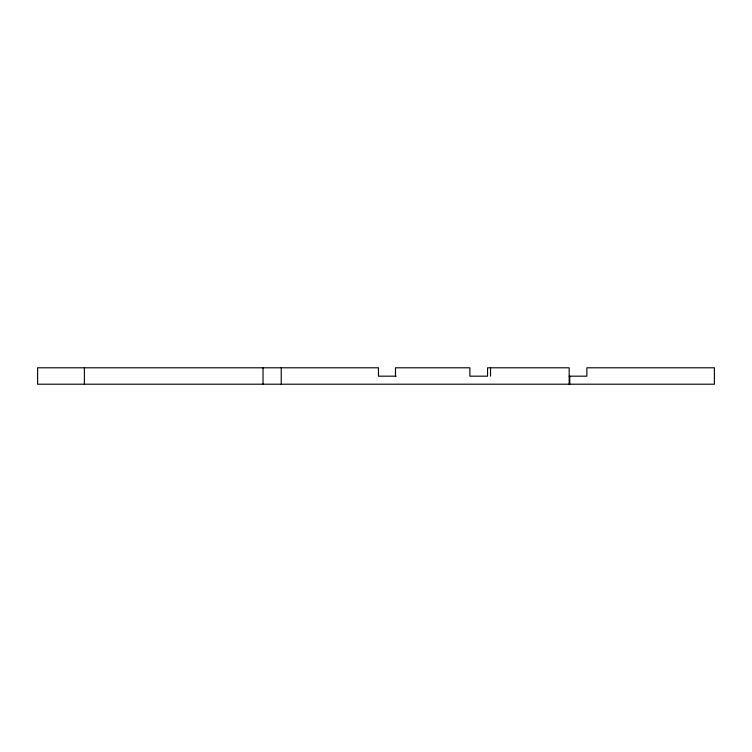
<?xml version="1.0" encoding="UTF-8"?>
<svg xmlns="http://www.w3.org/2000/svg" width="752" height="752" viewBox="0 0 752 752"><rect width="100%" height="100%" fill="white"/><g stroke="black" fill="none" stroke-linecap="round" stroke-linejoin="round"><path stroke-width="1.13" d="M396.154 376.179L378.463 376.179L378.463 367.794L37.6 367.794L37.6 384.206L714.4 384.206L714.4 367.794L586.87 367.794L586.87 376.179L569.17 376.179M569.762 376.179L569.762 384.206M569.17 384.206L569.17 367.794L487.559 367.794L487.559 376.179L469.868 376.179L469.868 367.794L395.496 367.794L395.496 376.179M490.53 367.794L490.53 376.179M281.248 367.794L281.248 384.206M263.031 367.794L263.031 384.206M84.393 367.794L84.393 384.206"/></g></svg>
